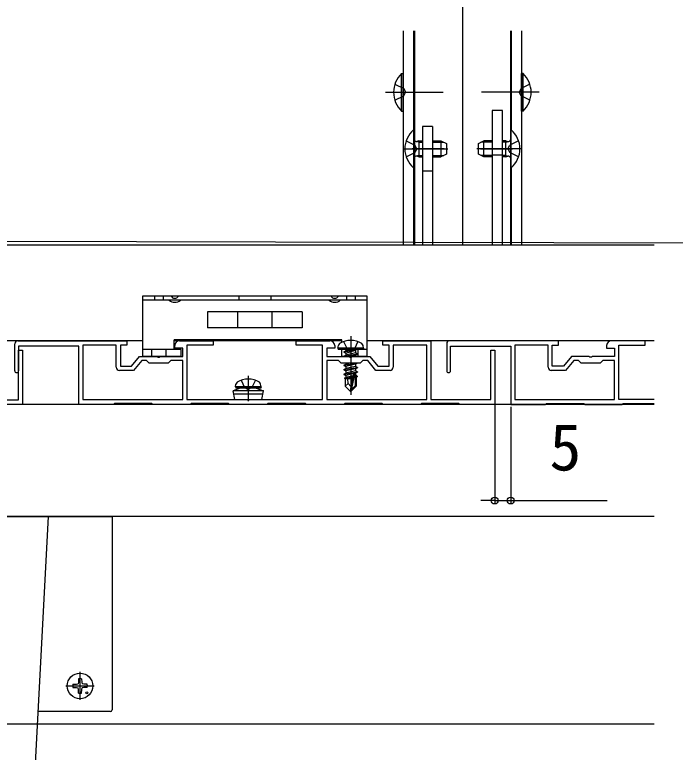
# Model space of a CAD drawing. Units: millimetres, scale not verified. Extents: x -875 to 875, y -1305 to 1298.
# Drawn here: x 81.1 to 287.5, y 486.3 to 717 of the extents above; entities that cross this region are included whole.
import ezdxf
from ezdxf.enums import TextEntityAlignment as Align

# ---------------------------------------------------------------- set-up
doc = ezdxf.new("R2010")
doc.units = ezdxf.units.MM
doc.header["$LTSCALE"] = 8
for name, color, linetype in [('0-2_YKK_11', 7, 'Continuous'), ('0-3_YKK_12', 2, 'Continuous'), ('0-4_YKK_13', 4, 'Continuous'), ('0-5_YKK_D', 6, 'Continuous')]:
    doc.layers.add(name, color=color, linetype=linetype)
doc.styles.add('ＭＳ ゴシック', font='')
doc.styles.get('ＭＳ ゴシック').set_extended_font_data('MS Gothic')

msp = doc.modelspace()

# ---------------------------------------------------------------- linework, layer by layer
at = {"layer": '0-2_YKK_11'}
for p, q in [((81.1, 605.6), (81.1, 614)), ((216.1, 614), (216.1, 605.6))]:
    msp.add_line(p, q, dxfattribs=at)
for points in [[(54.5, 646), (54.5, 596), (68, 596), (68.5, 596.5), (75.042, 596.5), (75.225, 596.38), (75.775, 596.38), (75.958, 596.5), (82.3, 596.5), (82.3, 612), (83.5, 612), (83.5, 595), (53.5, 595), (53.5, 609.5), (39, 609.5)], [(82.1, 615), (116.1, 615), (116.1, 613.6), (114.1, 613.6), (114.1, 607), (117.6, 607), (120.1, 610), (125.642, 610), (125.825, 609.88), (126.375, 609.88), (126.558, 610), (133.6, 610), (133.6, 612.7), (131.1, 612.7), (131.1, 613.5)], [(181.1, 613.5), (181.1, 612.7), (178.6, 612.7), (178.6, 610), (185.642, 610), (185.825, 609.88), (186.375, 609.88), (186.558, 610), (192.1, 610), (194.6, 607), (198.1, 607), (198.1, 613.6), (196.1, 613.6), (196.1, 615), (211.1, 615), (211.1, 596.6), (229.9, 596.6), (229.9, 612), (231.1, 612), (231.1, 595), (220.25, 595), (219.95, 595.3), (208.25, 595.3), (207.95, 595), (196.25, 595), (195.95, 595.3), (184.25, 595.3), (183.95, 595), (172.25, 595), (171.95, 595.3), (160.25, 595.3), (159.95, 595), (148.25, 595), (147.95, 595.3), (136.25, 595.3), (135.95, 595), (124.25, 595), (123.95, 595.3), (112.25, 595.3), (111.95, 595)], [(132.6, 615), (143.1, 615), (143.1, 613.6), (134.9, 613.6), (134.9, 596.6), (153.642, 596.6), (153.825, 596.48), (154.375, 596.48), (154.558, 596.6), (177.3, 596.6), (177.3, 613.6), (169.1, 613.6), (169.1, 615), (179.6, 615)], [(266.1, 613.5), (266.1, 612.7), (268.6, 612.7), (268.6, 610), (261.558, 610), (261.375, 609.88), (260.825, 609.88), (260.642, 610), (255.1, 610), (252.6, 607), (249.1, 607), (249.1, 613.6), (251.1, 613.6), (251.1, 615), (217.1, 615)], [(281, 596.6), (269.9, 596.6), (269.9, 613.6), (278.1, 613.6), (278.1, 615), (267.6, 615)], [(111.95, 595), (101.1, 595), (101.1, 613.3), (82.3, 613.3), (82.3, 605.6)], [(112.8, 606.7), (112.8, 613.6), (102.4, 613.6), (102.4, 596.6)], [(178.6, 596.6), (209.9, 596.6), (209.9, 613.6), (199.4, 613.6), (199.4, 606.7)], [(217.3, 605.6), (217.3, 613.3), (236.1, 613.3), (236.1, 595), (246.95, 595), (247.25, 595.3), (258.95, 595.3), (259.25, 595), (270.95, 595), (271.25, 595.3), (281, 595.3)], [(247.8, 606.7), (247.8, 613.6), (237.4, 613.6), (237.4, 596.6)], [(102.4, 596.6), (133.6, 596.6), (133.6, 608.8), (129.9, 608.8), (129.1, 608), (123.1, 608), (122.3, 608.8), (120.792, 608.8), (118.209, 605.7), (113.8, 605.7)], [(198.4, 605.7), (193.991, 605.7), (191.408, 608.8), (189.9, 608.8), (189.1, 608), (183.1, 608), (182.3, 608.8), (178.6, 608.8), (178.6, 596.6)], [(237.4, 596.6), (268.6, 596.6), (268.6, 608.8), (264.9, 608.8), (264.1, 608), (258.1, 608), (257.3, 608.8), (255.792, 608.8), (253.209, 605.7), (248.8, 605.7)]]:
    msp.add_lwpolyline(points, dxfattribs=at)
for centre, radius, start, end in [((82.1, 614), 1, 90.00001, 179.99999), ((132.6, 613.5), 1.5, 90.00001, 179.99999), ((179.6, 613.5), 1.5, 0.00001, 89.99999), ((217.1, 614), 1, 90, 180), ((267.6, 613.5), 1.5, 90, 180), ((81.7, 605.6), 0.6, 180.00001, 269.99999), ((81.7, 605.6), 0.6, 270.00001, 359.99999), ((113.8, 606.7), 1, 180.00001, 269.99999), ((198.4, 606.7), 1, 270.00001, 359.99999), ((216.7, 605.6), 0.6, 180, 270), ((216.7, 605.6), 0.6, 270, 0), ((248.8, 606.7), 1, 180, 270)]:
    msp.add_arc(centre, radius, start, end, dxfattribs=at)
at = {"layer": '0-3_YKK_12'}
for p, q in [((221, 1014.4), (221, 645)), ((202.5, 711.95), (202.5, 645)), ((205.7, 711.95), (205.7, 680.856)), ((206, 711.95), (206, 645)), ((236, 711.95), (236, 645)), ((236.3, 711.95), (236.3, 680.856)), ((239.5, 711.95), (239.5, 645)), ((205.7, 669.144), (205.7, 645)), ((236.3, 669.144), (236.3, 645)), ((561, 645), (-245.505, 646.637)), ((186.1, 616.4), (186.1, 598.09)), ((183.3, 615), (130.9, 615)), ((281, 615), (191.1, 615)), ((281, 595), (11.5, 595)), ((281, 560), (11.5, 560)), ((88.093, 495), (8.5, 495)), ((281, 495), (88.093, 495))]:
    msp.add_line(p, q, dxfattribs=at)
msp.add_lwpolyline([(121.1, 615), (63.5, 615), (63.5, 645), (281, 645)], dxfattribs=at)
at = {"layer": '0-4_YKK_13'}
for p, q in [((202.5, 686.8), (202.5, 698.6)), ((239.5, 686.8), (239.5, 698.6)), ((197, 692.7), (215, 692.7)), ((245, 692.7), (227, 692.7)), ((201.991, 686.8), (202.5, 686.8)), ((233.5, 687), (230.3, 687)), ((230.3, 687), (230.3, 645)), ((233.5, 645), (233.5, 687)), ((240.009, 686.8), (239.5, 686.8)), ((205.752, 680.9), (206, 680.9)), ((205.752, 680.9), (205.752, 669.1)), ((206, 669.1), (206, 680.9)), ((211.7, 682), (208.5, 682)), ((208.5, 682), (208.5, 645)), ((211.7, 682), (211.7, 645)), ((236, 680.9), (236, 669.1)), ((236.248, 680.9), (236, 680.9)), ((236.248, 669.1), (236.248, 680.9)), ((203.417, 677.5), (206.135, 676.145)), ((206.744, 675), (206.135, 676.145)), ((207.4, 677.067), (206.477, 677.26)), ((207.4, 677.5), (206.805, 677.284)), ((207.4, 677.5), (207.4, 672.5)), ((207.4, 677.5), (208.5, 677.5)), ((207.4, 677.067), (208.5, 677.067)), ((211.7, 677.5), (214.3, 677.5)), ((211.7, 677.067), (215.22, 677.067)), ((214.3, 677.5), (216, 676.7)), ((214.3, 677.5), (214.3, 672.5)), ((216, 676.7), (216, 673.3)), ((226, 676.7), (227.7, 677.5)), ((226, 673.3), (226, 676.7)), ((230.3, 677.067), (226.78, 677.067)), ((230.3, 677.5), (227.7, 677.5)), ((227.7, 672.5), (227.7, 677.5)), ((234.6, 677.5), (233.5, 677.5)), ((234.6, 677.067), (233.5, 677.067)), ((234.6, 672.5), (234.6, 677.5)), ((234.6, 677.5), (235.195, 677.284)), ((234.6, 677.067), (235.523, 677.26)), ((235.256, 675), (235.865, 676.145)), ((238.583, 677.5), (235.865, 676.145)), ((202.5, 675), (216.5, 675)), ((203.417, 672.5), (206.135, 673.855)), ((215.3, 675), (205.3, 675)), ((206.744, 675), (206.135, 673.855)), ((239.5, 675), (225.5, 675)), ((226.7, 675), (236.7, 675)), ((235.256, 675), (235.865, 673.855)), ((238.583, 672.5), (235.865, 673.855)), ((207.4, 672.933), (206.477, 672.74)), ((207.4, 672.5), (206.805, 672.716)), ((207.4, 672.933), (208.5, 672.933)), ((207.4, 672.5), (208.5, 672.5)), ((211.7, 672.933), (215.22, 672.933)), ((211.7, 672.5), (214.3, 672.5)), ((216, 673.3), (214.3, 672.5)), ((227.7, 672.5), (226, 673.3)), ((230.3, 672.933), (226.78, 672.933)), ((230.3, 672.5), (227.7, 672.5)), ((233.5, 673), (230.3, 673)), ((234.6, 672.933), (233.5, 672.933)), ((234.6, 672.5), (233.5, 672.5)), ((234.6, 672.933), (235.523, 672.74)), ((234.6, 672.5), (235.195, 672.716)), ((205.752, 669.1), (206, 669.1)), ((236.248, 669.1), (236, 669.1)), ((211.7, 668), (208.5, 668)), ((121.1, 629), (191.1, 629)), ((121.1, 627.7), (121.1, 629)), ((191.1, 627.7), (121.1, 627.7)), ((124.75, 629), (124.75, 627.7)), ((127.45, 629), (127.45, 627.7)), ((151.1, 629), (151.1, 627.7)), ((161.1, 629), (161.1, 627.7)), ((184.75, 629), (184.75, 627.7)), ((187.45, 629), (187.45, 627.7)), ((191.1, 629), (191.1, 627.7)), ((170.885, 624), (141.315, 624)), ((141.315, 624), (141.315, 619)), ((150.766, 624), (150.766, 619)), ((161.434, 624), (161.434, 619)), ((170.885, 624), (170.885, 619)), ((170.885, 619), (141.315, 619)), ((130.9, 612.2), (130.9, 615.3)), ((133.1, 612.2), (121.1, 612.2)), ((123.85, 612.2), (123.85, 610)), ((128.35, 612.2), (128.35, 610)), ((133.1, 610), (133.1, 612.2)), ((182.1, 612.7), (182.241, 613.502)), ((190.1, 612.7), (182.1, 612.7)), ((182.1, 612.7), (182.188, 612.2)), ((190.012, 612.2), (182.188, 612.2)), ((191.1, 612.2), (183.3, 612.2)), ((183.3, 610), (183.3, 612.2)), ((184, 611.55), (187.6, 612.15)), ((187.6, 612.05), (184, 611.45)), ((184, 611.55), (184.55, 611.868)), ((184, 611.55), (184, 611.45)), ((184, 611.55), (184, 611.45)), ((184, 611.45), (184.55, 611.132)), ((187.6, 612.15), (184.55, 611.868)), ((184.55, 611.132), (187.6, 612.05)), ((184.55, 612), (184.55, 611.868)), ((187.6, 612.15), (187.6, 612.05)), ((187.65, 612), (187.65, 611.168)), ((188.35, 612.2), (188.35, 610)), ((190.1, 612.7), (189.959, 613.502)), ((190.1, 612.7), (190.012, 612.2)), ((184, 610.15), (188.2, 610.85)), ((188.2, 610.75), (184, 610.05)), ((184, 610.15), (184.55, 610.468)), ((184, 610.15), (184, 610.05)), ((184, 610.05), (184.087, 610)), ((187.65, 611.168), (184.55, 610.468)), ((184.55, 611.132), (184.55, 610.468)), ((187.65, 610.432), (185.698, 609.992)), ((188.2, 610.85), (187.65, 611.168)), ((188.2, 610.75), (187.65, 610.432)), ((187.65, 610.432), (187.65, 610)), ((188.2, 610.85), (188.2, 610.75)), ((184, 607.35), (187.9, 608)), ((188.2, 607.95), (184, 607.25)), ((184, 607.35), (184.55, 607.668)), ((184, 607.35), (184, 607.25)), ((184, 607.25), (184.55, 606.932)), ((186.022, 608), (184.55, 607.668)), ((184.55, 608), (184.55, 607.668)), ((187.65, 606.968), (184.55, 606.268)), ((184.55, 606.932), (184.55, 606.268)), ((187.65, 607.632), (187.65, 606.968)), ((188.2, 606.65), (187.65, 606.968)), ((188.2, 608), (188.2, 607.95)), ((184, 605.95), (188.2, 606.65)), ((188.2, 606.55), (184, 605.85)), ((184, 605.95), (184.55, 606.268)), ((184, 605.95), (184, 605.85)), ((184, 605.85), (184.55, 605.532)), ((184, 604.55), (188.2, 605.25)), ((188.2, 605.15), (184, 604.45)), ((184, 604.55), (184.55, 604.868)), ((184, 604.55), (184, 604.45)), ((184, 604.45), (184.55, 604.132)), ((187.65, 605.568), (184.55, 604.868)), ((184.55, 605.532), (184.55, 604.868)), ((187.005, 604.687), (184.55, 604.132)), ((187.432, 604.823), (186.25, 599.624)), ((187.5, 604.652), (187.5, 600.874)), ((187.65, 606.232), (187.65, 605.568)), ((188.2, 605.25), (187.65, 605.568)), ((187.65, 604.832), (187.65, 604.168)), ((188.2, 606.65), (188.2, 606.55)), ((188.2, 605.25), (188.2, 605.15)), ((154.1, 604), (154.1, 596.1)), ((186.778, 603.69), (184.2, 603.265)), ((184.2, 603.265), (184.55, 603.468)), ((184.4, 603.171), (184.2, 603.265)), ((184.4, 603.171), (184.4, 600.75)), ((186.644, 603.1), (184.4, 603.1)), ((184.55, 604.132), (184.55, 603.468)), ((186.846, 603.986), (184.55, 603.468)), ((186.718, 603.424), (185.052, 603.1)), ((187.65, 604.168), (187.497, 604.133)), ((188.1, 603.908), (187.5, 603.809)), ((188.1, 603.692), (187.5, 603.576)), ((187.8, 603.1), (187.5, 603.1)), ((188.1, 603.908), (187.65, 604.168)), ((187.8, 603.519), (187.8, 600.75)), ((188.1, 603.908), (188.1, 603.692)), ((151.6, 600.1), (149.35, 599.281)), ((150.1, 600.6), (150.241, 601.402)), ((158.1, 600.6), (150.1, 600.6)), ((150.1, 600.6), (150.188, 600.1)), ((158.012, 600.1), (150.188, 600.1)), ((156.6, 600.1), (151.6, 600.1)), ((156.6, 600.1), (158.85, 599.281)), ((158.1, 600.6), (157.959, 601.402)), ((158.1, 600.6), (158.012, 600.1)), ((185.355, 601.551), (184.4, 600.75)), ((185.95, 599.2), (184.4, 600.75)), ((186.1, 600.706), (185.95, 599.2)), ((186.1, 600.706), (186.1, 599.2)), ((187.5, 600.874), (186.25, 599.624)), ((186.25, 599.2), (187.8, 600.75)), ((158.85, 599.281), (149.35, 599.281)), ((149.878, 596.6), (149.35, 599.281)), ((158.654, 598.288), (149.546, 598.288)), ((158.322, 596.6), (158.85, 599.281)), ((185.95, 599.2), (186.25, 599.2)), ((186.25, 599.624), (186.25, 599.2)), ((149.878, 596.6), (158.322, 596.6)), ((61.5, 560), (91.5, 560)), ((91.5, 560), (86.546, 465.474)), ((91.5, 560), (111, 560)), ((111, 560), (111.5, 560)), ((111.5, 560), (111.5, 499.5)), ((101.5, 502.6), (101.5, 511.4)), ((100.363, 507.519), (100.88, 507.62)), ((100.981, 508.137), (100.88, 507.62)), ((101, 509.245), (100.981, 508.137)), ((102, 509.245), (102.019, 508.137)), ((102.019, 508.137), (102.12, 507.62)), ((102.637, 507.519), (102.12, 507.62)), ((97.1, 507), (105.9, 507)), ((99.255, 507.5), (100.363, 507.519)), ((99.255, 506.5), (100.363, 506.481)), ((100.363, 506.481), (100.88, 506.38)), ((100.981, 505.863), (100.88, 506.38)), ((101, 504.755), (100.981, 505.863)), ((102, 504.755), (102.019, 505.863)), ((102.019, 505.863), (102.12, 506.38)), ((102.637, 506.481), (102.12, 506.38)), ((103.745, 507.5), (102.637, 507.519)), ((103.745, 506.5), (102.637, 506.481)), ((111, 499), (88.303, 499))]:
    msp.add_line(p, q, dxfattribs=at)
for points in [[(201.991, 686.8), (201.991, 698.6), (202.5, 698.6)], [(240.009, 686.8), (240.009, 698.6), (239.5, 698.6)], [(199.889, 695.2), (202.667, 693.845), (203.276, 692.7)], [(242.111, 695.2), (239.333, 693.845), (238.724, 692.7)], [(199.889, 690.2), (202.667, 691.555), (203.276, 692.7)], [(242.111, 690.2), (239.333, 691.555), (238.724, 692.7)], [(133.1, 610), (121.1, 610), (121.1, 627.7)], [(191.1, 627.7), (191.1, 610), (183.3, 610)], [(183.3, 614.466), (183.3, 615.3), (130.9, 615.3)], [(183.842, 614.695), (184.955, 612.463), (186.1, 611.854)], [(188.358, 614.695), (187.245, 612.463), (186.1, 611.854)], [(188.2, 607.95), (187.65, 607.632), (184.55, 606.932)], [(188.2, 606.55), (187.65, 606.232), (184.55, 605.532)], [(187.01, 604.707), (186.1, 600.706), (185.355, 601.551), (185.2, 603.1)], [(188.2, 605.15), (187.65, 604.832), (187.458, 604.789)], [(151.842, 602.595), (152.955, 600.363), (154.1, 599.754)], [(156.358, 602.595), (155.245, 600.363), (154.1, 599.754)], [(188.1, 603.692), (187.65, 603.432), (187.5, 603.399)]]:
    msp.add_lwpolyline(points, dxfattribs=at)
for centre, radius in [((101.5, 507), 4), ((103.621, 504.879), 0.3)]:
    msp.add_circle(centre, radius, dxfattribs=at)
for centre, radius, start, end in [((207.732, 692.7), 8.232, 134.2189, 225.7811), ((234.268, 692.7), 8.232, 314.2189, 45.7811), ((210.7, 675), 7.7, 129.98312, 230.01688), ((231.3, 675), 7.7, 309.98312, 50.01688), ((206.6, 677.848), 0.6, 180, 289.96957), ((235.4, 677.848), 0.6, 250.03043, 0), ((206.6, 672.152), 0.6, 70.03043, 180), ((235.4, 672.152), 0.6, 0, 109.96957), ((131.1, 629.554), 2.55, 226.63113, 313.36887), ((131.1, 629.494), 1.25, 203.26433, 336.73567), ((181.1, 629.554), 2.55, 226.63113, 313.36887), ((181.1, 629.494), 1.25, 203.26433, 336.73567), ((183.128, 613.346), 0.9, 122.05588, 170), ((186.1, 608.6), 6.5, 57.94412, 122.05588), ((189.072, 613.346), 0.9, 10, 57.94412), ((184.35, 612), 0.2, 0, 90), ((187.85, 612), 0.2, 90, 180), ((187.252, 604.652), 0.248, 0, 167.19096), ((154.1, 596.5), 6.5, 57.94412, 122.05588), ((151.128, 601.246), 0.9, 122.05588, 170), ((157.072, 601.246), 0.9, 10, 57.94412), ((101.5, 507), 2.3, 77.44414, 102.55586), ((101.5, 507), 2.3, 167.44414, 192.55586), ((101.5, 507), 2.3, 347.44414, 12.55586), ((101.5, 507), 2.3, 257.44414, 282.55586), ((111, 499.5), 0.5, 270, 0)]:
    msp.add_arc(centre, radius, start, end, dxfattribs=at)
at = {"layer": '0-5_YKK_D'}
for p, q in [((231.1, 595.9), (231.1, 564)), ((236.1, 594.3), (236.1, 564)), ((231.1, 565), (226.8, 565)), ((231.1, 565), (236.1, 565)), ((236.1, 565), (266.291, 565))]:
    msp.add_line(p, q, dxfattribs=at)
for centre in [(231.1, 565), (236.1, 565)]:
    msp.add_circle(centre, 1.075, dxfattribs=at)

# ---------------------------------------------------------------- texts
at = {"layer": '0-5_YKK_D', "style": 'ＭＳ ゴシック'}
msp.add_text('5', height=14.66, dxfattribs=at).set_placement((248.223, 570), align=Align.BOTTOM_LEFT)

doc.saveas('drawing.dxf')
